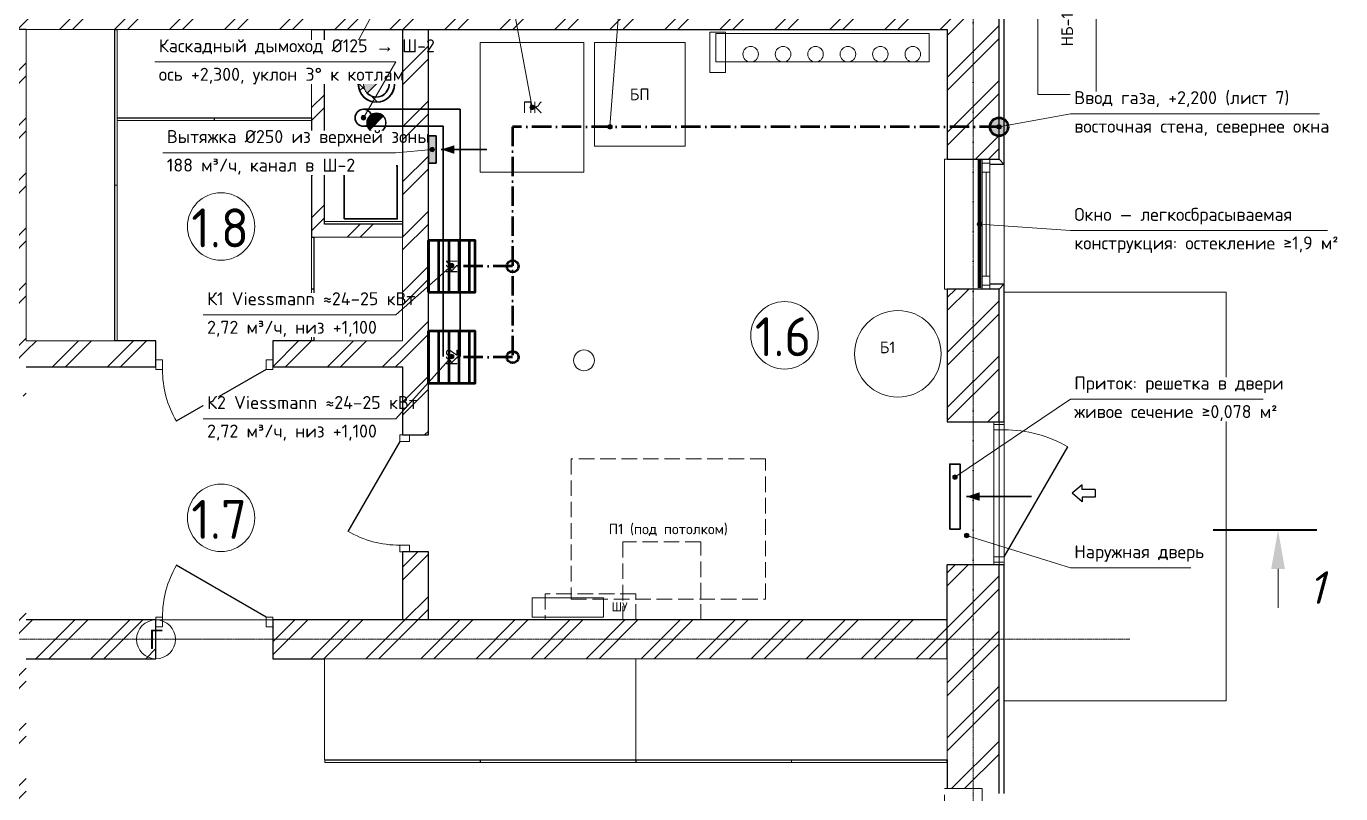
# Model space of a CAD drawing. Header units: millimetres. Extents: x 34984 to 85820, y -6019 to 18943.
# Drawn here: x 52700 to 62834, y 7710 to 13625 of the extents above; entities that cross this region are included whole.
import ezdxf
from ezdxf.enums import TextEntityAlignment as Align

# ---------------------------------------------------------------- set-up
doc = ezdxf.new("R2010")
doc.units = ezdxf.units.MM
for name, pattern in [('ОВ_ШП', [460, 300, -80, 0, -80]), ('ОВ_ШТРИХ', [330, 240, -90]), ('Осевая 12-2-2', [16, 12, -2, 0, -2]), ('Пунктир 2-1_5', [3.5, 2, -1.5])]:
    doc.linetypes.add(name, pattern=pattern)
for name, color, linetype, lineweight in [('A-AREA-IDEN', 8, 'Continuous', 13), ('A-COLS', 8, 'Continuous', 13), ('A-DETL-GENF', 9, 'Continuous', 13), ('A-DOOR', 8, 'Continuous', 13), ('A-FLOR', 9, 'Continuous', 13), ('A-GLAZ', 8, 'Continuous', 13), ('A-WALL', 8, 'Continuous', 13), ('A-WALL-PATT', 8, 'Continuous', 13), ('G-ANNO-SYMB', 8, 'Continuous', 13), ('I-FURN', 9, 'Continuous', 13), ('S-GRID', 8, 'Continuous', 13), ('АР_подложка', 8, 'Continuous', 13), ('ОВ_В', 32, 'Continuous', 35), ('ОВ_выноски', 7, 'Continuous', 18), ('ОВ_Г', 40, 'Continuous', 50), ('ОВ_дымоход', 8, 'Continuous', 35), ('ОВ_марки', 7, 'Continuous', 18), ('ОВ_Н', 3, 'Continuous', 35), ('ОВ_размеры', 7, 'Continuous', 13), ('ТЗ_ГСВ', 40, 'Continuous', 50), ('ТЗ_контекст', 8, 'Continuous', 18)]:
    doc.layers.add(name, color=color, linetype=linetype, lineweight=lineweight)
doc.styles.add('GOST', font='isocpeur.ttf', dxfattribs={"width": 0.9})
doc.styles.add('GOST Common', font='GOST_Common.ttf', dxfattribs={"height": 300})
doc.styles.add('ISOCPEUR_I', font='isocpeui.ttf', dxfattribs={"height": 250})
pattern_1 = [(45, (0, 0), (-212.132, 212.132), []), (45, (0, 100), (-212.132, 212.132), [])]

# ---------------------------------------------------------------- blocks, each defined once
blk = doc.blocks.new('INT 19 Дверь межкомнатная одностворчатая - 900 х 2370 _800_ Глухое Л-НАР-1569038-Этаж 1 - Планировка')
at = {"layer": 'A-DOOR', "lineweight": 25}
blk.add_line((400, 170), (-293, 570), dxfattribs=at)
at = {"layer": 'A-DOOR'}
for p, q in [((-400, 170), (-450, 170)), ((-450, 170), (-450, 95)), ((-400, 95), (-400, 170)), ((400, 95), (400, 170)), ((400, 170), (450, 170)), ((450, 170), (450, 95)), ((-450, 95), (-400, 95)), ((450, 95), (400, 95))]:
    blk.add_line(p, q, dxfattribs=at)
blk.add_arc((400, 170), 800, 150, 180, dxfattribs=at)
blk = doc.blocks.new('INT 19 Дверь межкомнатная одностворчатая - 900 х 2370 _800_ Глухое Л-НАР-1569067-Этаж 1 - Планировка')
at = {"layer": 'A-DOOR', "lineweight": 25}
blk.add_line((400, 120), (-293, 520), dxfattribs=at)
at = {"layer": 'A-DOOR'}
for p, q in [((-400, 120), (-450, 120)), ((-450, 120), (-450, 45)), ((-400, 45), (-400, 120)), ((400, 45), (400, 120)), ((400, 120), (450, 120)), ((450, 120), (450, 45)), ((-450, 45), (-400, 45)), ((450, 45), (400, 45))]:
    blk.add_line(p, q, dxfattribs=at)
blk.add_arc((400, 120), 800, 150, 180, dxfattribs=at)
blk = doc.blocks.new('INT 18 Шкаф - INT 18 Шкаф-1611660-Этаж 1 - Планировка')
at = {"layer": 'I-FURN'}
for p, q in [((-400, 350), (400, 350)), ((-400, 350), (-400, -330)), ((400, -330), (400, 350)), ((400, -330), (-400, -330)), ((-398.5, -332), (-0.8, -332)), ((-398.5, -332), (-398.5, -350)), ((-0.8, -350), (-398.5, -350)), ((-0.8, -350), (-0.8, -332)), ((0.8, -332), (398.5, -332)), ((0.8, -332), (0.8, -350)), ((398.5, -350), (0.8, -350)), ((398.5, -350), (398.5, -332))]:
    blk.add_line(p, q, dxfattribs=at)
blk = doc.blocks.new('INT 18 Шкаф - INT 18 Шкаф-1564175-Этаж 1 - Планировка')
at = {"layer": 'I-FURN'}
for p, q in [((-1200, 350), (1200, 350)), ((-1200, 350), (-1200, -430)), ((1200, -430), (1200, 350)), ((1200, -430), (-1200, -430)), ((-1198.5, -432), (-0.8, -432)), ((-1198.5, -432), (-1198.5, -450)), ((-0.8, -450), (-1198.5, -450)), ((-0.8, -450), (-0.8, -432)), ((0.8, -432), (1198.5, -432)), ((0.8, -432), (0.8, -450)), ((1198.5, -450), (0.8, -450)), ((1198.5, -450), (1198.5, -432))]:
    blk.add_line(p, q, dxfattribs=at)
blk = doc.blocks.new('INT 19 Дверь входная одностворчатая с остеклением - 1100 х 2480 ОС-Сверху 2-1581826-Этаж 1 - Планировка')
at = {"layer": 'A-DOOR', "lineweight": 25}
for p, q in [((-30, 940), (-30, 842)), ((-30, 940), (0, 940)), ((0, 940), (30, 940)), ((30, 940), (30, 842)), ((-65, 842), (0, 764)), ((-30, 842), (-65, 842)), ((65, 842), (0, 764)), ((30, 842), (65, 842)), ((490, 240), (-359, 730))]:
    blk.add_line(p, q, dxfattribs=at)
at = {"layer": 'A-DOOR'}
for p, q in [((-550, 240), (-530, 240)), ((-550, 240), (-550, 160)), ((-530, 160), (-530, 240)), ((-530, 240), (-490, 240)), ((-530, 160), (-530, 240)), ((-490, 240), (490, 240)), ((-490, 240), (-490, 160)), ((530, 240), (490, 240)), ((490, 240), (490, 160)), ((530, 240), (550, 240)), ((530, 160), (530, 240)), ((530, 160), (530, 240)), ((550, 240), (550, 160)), ((-550, 160), (-530, 160)), ((-490, 160), (-530, 160)), ((-490, 160), (490, 160)), ((490, 160), (530, 160)), ((530, 160), (550, 160))]:
    blk.add_line(p, q, dxfattribs=at)
blk.add_arc((490, 240), 980, 150, 180, dxfattribs=at)
blk = doc.blocks.new('INT 20 Окно Прямоугольник 1ст - INT 20 Окно Прямоугольник 1ст 1000-3000h-1568821-Этаж 1 - Планировка')
at = {"layer": 'A-GLAZ'}
for p, q in [((460, 240), (-460, 240)), ((-500, 130), (-400, 130)), ((-470, 130), (-500, 130)), ((-470, 70), (-470, 130)), ((-400, 130), (-470, 130)), ((-470, 130), (-470, 70)), ((400, 130), (500, 130)), ((470, 130), (400, 130)), ((500, 130), (470, 130)), ((470, 130), (470, 70)), ((470, 70), (470, 130)), ((-500, 70), (-470, 70)), ((-400, 70), (-500, 70)), ((-470, 70), (-400, 70)), ((500, 70), (400, 70)), ((400, 70), (470, 70)), ((470, 70), (500, 70)), ((-500, -200), (-500, -220)), ((500, -220), (500, -200)), ((-500, -220), (500, -220))]:
    blk.add_line(p, q, dxfattribs=at)
blk = doc.blocks.new('INT 20 Откосы окон снаружи Прямоугольник - INT 20 Откосы окон снаружи Прямоугольник-1566574-Этаж 1 - Планировка')
at = {"layer": 'A-WALL', "lineweight": 25}
for p, q in [((-477, 30), (-477, -80)), ((443, -80), (443, 30))]:
    blk.add_line(p, q, dxfattribs=at)
blk = doc.blocks.new('INT 20 Створка - 05_ Правое поворотно-откидное-1566575-Этаж 1 - Планировка')
at = {"layer": 'A-GLAZ'}
for p, q in [((400, 30), (-400, 30)), ((-400, 30), (-400, -30)), ((400, 30), (-400, 30)), ((-400, 30), (-400, -30)), ((400, -30), (400, 30)), ((400, -30), (400, 30)), ((-400, 0), (400, 0)), ((-400, -30), (400, -30)), ((-400, -30), (400, -30))]:
    blk.add_line(p, q, dxfattribs=at)
blk = doc.blocks.new('INT 18 Шкаф - INT 18 Шкаф-1565127-Этаж 1 - Планировка')
at = {"layer": 'I-FURN'}
for p, q in [((-750, 350), (750, 350)), ((-750, 350), (-750, -330)), ((750, -330), (750, 350)), ((750, -330), (-750, -330)), ((-748.5, -332), (-0.8, -332)), ((-748.5, -332), (-748.5, -350)), ((-0.8, -350), (-748.5, -350)), ((-0.8, -350), (-0.8, -332)), ((0.8, -332), (748.5, -332)), ((0.8, -332), (0.8, -350)), ((748.5, -350), (0.8, -350)), ((748.5, -350), (748.5, -332))]:
    blk.add_line(p, q, dxfattribs=at)
blk = doc.blocks.new('INT 20 Подоконник - Подоконник внутри-1566579-Этаж 1 - Планировка')
at = {"layer": 'A-GLAZ'}
for p, q in [((-950, 0), (-950, -290)), ((850, 0), (-950, 0)), ((850, -290), (850, 0)), ((-900, -290), (800, -290))]:
    blk.add_line(p, q, dxfattribs=at)
blk = doc.blocks.new('INT 19 Дверь межкомнатная одностворчатая - 900 х 2370 _800_ Глухое П-НАР-1569071-Этаж 1 - Планировка')
at = {"layer": 'A-DOOR', "lineweight": 25}
blk.add_line((-400, 120), (293, 520), dxfattribs=at)
at = {"layer": 'A-DOOR'}
for p, q in [((-400, 120), (-450, 120)), ((-450, 120), (-450, 45)), ((-400, 45), (-400, 120)), ((400, 45), (400, 120)), ((400, 120), (450, 120)), ((450, 120), (450, 45)), ((-450, 45), (-400, 45)), ((450, 45), (400, 45))]:
    blk.add_line(p, q, dxfattribs=at)
blk.add_arc((-400, 120), 800, 360, 30, dxfattribs=at)
blk = doc.blocks.new('INT 18 Шкаф - INT 18 Шкаф-1565469-Этаж 1 - Планировка')
at = {"layer": 'I-FURN'}
for p, q in [((-1200, 330), (-1200, -350)), ((-1200, 330), (1200, 330)), ((-1198.5, 350), (-1198.5, 332)), ((-0.8, 332), (-1198.5, 332)), ((-520, 350), (-0.8, 350)), ((-0.8, 332), (-0.8, 350)), ((0.8, 350), (1198.5, 350)), ((0.8, 350), (0.8, 332)), ((1198.5, 332), (0.8, 332)), ((1198.5, 332), (1198.5, 350)), ((1200, -350), (1200, 330)), ((1200, -350), (-1200, -350))]:
    blk.add_line(p, q, dxfattribs=at)
blk = doc.blocks.new('Разрез - Номер сзади-3578-Этаж 1 - Планировка')
at = {"layer": 'G-ANNO-SYMB'}
blk.add_hatch(color=256, dxfattribs=at).paths.add_polyline_path([(2.47, -3), (3, 0), (3.53, -3)])
at = {"layer": 'G-ANNO-SYMB', "lineweight": 40}
blk.add_line((0, 0), (8, 0), dxfattribs=at)
at = {"layer": 'G-ANNO-SYMB'}
blk.add_line((3, -3), (3, -6), dxfattribs=at)
blk = doc.blocks.new('INT Марка помещения - Номер помещения _ Площадь _ Имя-1615504-Этаж 1 - Планировка')
at = {"layer": 'A-AREA-IDEN'}
for start, end in [(360, 180), (180, 360)]:
    blk.add_arc((0, 0), 2.6, start, end, dxfattribs=at)
blk = doc.blocks.new('АР_plan1')
at = {"layer": 'A-COLS'}
h = blk.add_hatch(dxfattribs=at)
h.set_pattern_fill('FP_3', color=256, style=0, pattern_type=2)
h.set_pattern_definition([(45, (0, 0), (-141.4214, 141.4214), []), (135, (0, 0), (-141.4214, -141.4214), [])])
h.paths.add_polyline_path([(17568, 17715), (17607, 17720), (17643, 17737), (17672, 17762), (17694, 17795), (17705, 17833), (17705, 17872), (17693, 17911), (17672, 17943), (17643, 17969), (17607, 17985), (17568, 17991), (17529, 17985), (17494, 17969), (17464, 17943), (17443, 17910), (17432, 17872), (17432, 17833), (17443, 17795), (17464, 17762), (17494, 17737), (17529, 17720)])
h.paths.add_polyline_path([(17568, 17753), (17534, 17759), (17504, 17776), (17482, 17803), (17472, 17827), (17468, 17853), (17472, 17879), (17482, 17903), (17497, 17923), (17518, 17939), (17542, 17949), (17568, 17953), (17594, 17949), (17618, 17939), (17638, 17923), (17655, 17903), (17667, 17870), (17667, 17835), (17655, 17803), (17632, 17776), (17602, 17759)])
at = {"layer": 'A-DETL-GENF'}
for points in [[(17497, 17782), (17639, 17923), (17618, 17939), (17594, 17949), (17568, 17953), (17542, 17949), (17518, 17939), (17497, 17923), (17482, 17903), (17472, 17879), (17468, 17853), (17472, 17827), (17482, 17803)], [(17517, 17501), (17620, 17604), (17605, 17616), (17587, 17623), (17568, 17626), (17549, 17623), (17532, 17616), (17517, 17604), (17505, 17589), (17498, 17572), (17495, 17553), (17498, 17534), (17505, 17516)], [(17517, 17301), (17620, 17404), (17605, 17416), (17587, 17423), (17568, 17426), (17549, 17423), (17532, 17416), (17517, 17404), (17504, 17386), (17498, 17372), (17495, 17353), (17498, 17334), (17505, 17316)]]:
    blk.add_hatch(color=256, dxfattribs=at).paths.add_polyline_path(points)
at = {"layer": 'A-WALL-PATT', "lineweight": 9}
h = blk.add_hatch(dxfattribs=at)
h.set_pattern_fill('FP_1', color=256, style=0, pattern_type=2)
h.set_pattern_definition(pattern_1)
h.paths.add_polyline_path([(21968, 18273), (21968, 18673), (14568, 18673), (14568, 18273), (20706, 18273)])
h = blk.add_hatch(dxfattribs=at)
h.set_pattern_fill('FP_1', color=256, style=0, pattern_type=2)
h.set_pattern_definition(pattern_1)
h.paths.add_polyline_path([(21968, 5973), (22368, 5973), (22368, 7013), (22298, 7013), (22298, 8733), (22368, 8733), (22368, 10663), (22298, 10663), (22298, 12383), (22368, 12383), (22368, 14148), (21968, 14148), (21968, 12423), (22238, 12423), (22238, 10623), (21968, 10623), (21968, 8773), (22238, 8773), (22238, 6973), (21968, 6973), (21968, 6100)])
h.paths.add_polyline_path([(22368, 15248), (22368, 16273), (21968, 16273), (21968, 15248)])
h.paths.add_polyline_path([(21968, 17273), (22368, 17273), (22368, 18673), (21968, 18673), (21968, 18173)])
h = blk.add_hatch(dxfattribs=at)
h.set_pattern_fill('FP_1', color=256, style=0, pattern_type=2)
h.set_pattern_definition(pattern_1)
h.paths.add_polyline_path([(14868, 5973), (14868, 7373), (14568, 7373), (14568, 5973)])
h.paths.add_polyline_path([(14868, 8273), (14868, 13948), (14568, 13948), (14568, 8273)])
h.paths.add_polyline_path([(14568, 15448), (14868, 15448), (14868, 18273), (14568, 18273), (14568, 15873)])
h = blk.add_hatch(dxfattribs=at)
h.set_pattern_fill('FP_1', color=256, style=0, pattern_type=2)
h.set_pattern_definition(pattern_1)
h.paths.add_polyline_path([(17168, 16673), (17168, 18273), (17068, 18273), (17068, 16673), (17088, 16673)])
h = blk.add_hatch(dxfattribs=at)
h.set_pattern_fill('FP_1', color=256, style=0, pattern_type=2)
h.set_pattern_definition(pattern_1)
h.paths.add_polyline_path([(17968, 13723), (17968, 14248), (17768, 14248), (17768, 13723), (17818, 13723)])
h.paths.add_polyline_path([(17768, 15148), (17968, 15148), (17968, 18273), (17768, 18273), (17768, 15673)])
h = blk.add_hatch(dxfattribs=at)
h.set_pattern_fill('FP_1', color=256, style=0, pattern_type=2)
h.set_pattern_definition(pattern_1)
h.paths.add_polyline_path([(17168, 16773), (17168, 16673), (17768, 16673), (17768, 16773)])
h = blk.add_hatch(dxfattribs=at)
h.set_pattern_fill('FP_1', color=256, style=0, pattern_type=2)
h.set_pattern_definition(pattern_1)
h.paths.add_polyline_path([(17768, 15673), (17768, 15873), (16768, 15873), (16768, 15673), (17088, 15673)])
h.paths.add_polyline_path([(15868, 15673), (15868, 15873), (14868, 15873), (14868, 15673), (15548, 15673)])
h = blk.add_hatch(dxfattribs=at)
h.set_pattern_fill('FP_1', color=256, style=0, pattern_type=2)
h.set_pattern_definition(pattern_1)
h.paths.add_polyline_path([(21968, 13423), (21968, 13723), (16768, 13723), (16768, 13423), (20706, 13423)])
h.paths.add_polyline_path([(15868, 13423), (15868, 13723), (14868, 13723), (14868, 13423), (14930, 13423)])
at = {"layer": 'A-COLS', "lineweight": 25}
for centre, radius, start, end in [((17568, 17853), 140, 90, 270), ((17568, 17853), 138, 90, 270), ((17568, 17853), 138, 90, 270), ((17568, 17853), 100, 107.977, 113.3546), ((17568, 17853), 100, 107.977, 113.3546), ((17568, 17853), 140, 270, 90), ((17568, 17853), 138, 270, 90), ((17568, 17853), 138, 270, 90), ((17568, 17853), 100, 66.6454, 72.023), ((17568, 17853), 100, 66.6454, 72.023), ((17568, 17853), 100, 167.977, 173.3546), ((17568, 17853), 100, 167.977, 173.3546), ((17568, 17853), 100, 186.6454, 192.023), ((17568, 17853), 100, 186.6454, 192.023), ((17568, 17853), 100, 126.6454, 132.023), ((17568, 17853), 100, 126.6454, 132.023), ((17568, 17853), 100, 270, 44.9617), ((17568, 17853), 100, 270, 44.9617), ((17568, 17853), 98, 270, 44.232), ((17568, 17853), 100, 47.977, 53.3546), ((17568, 17853), 100, 47.977, 53.3546), ((17568, 17853), 100, 224.9617, 270), ((17568, 17853), 100, 224.9617, 270), ((17568, 17853), 98, 224.9617, 270), ((17568, 17553), 75, 90, 270), ((17568, 17553), 73, 154.9712, 160.0288), ((17568, 17553), 73, 109.9712, 115.0288), ((17568, 17553), 75, 270, 90), ((17568, 17553), 73, 270, 45), ((17568, 17553), 73, 64.9712, 70.0288), ((17568, 17553), 73, 199.9712, 205.0288), ((17568, 17553), 73, 225, 270), ((17568, 17353), 75, 90, 270), ((17568, 17353), 73, 154.9712, 160.0288), ((17568, 17353), 73, 109.9712, 115.0288), ((17568, 17353), 75, 270, 90), ((17568, 17353), 73, 270, 45), ((17568, 17353), 73, 64.9712, 70.0288), ((17568, 17353), 73, 199.9712, 205.0288), ((17568, 17353), 73, 225, 270)]:
    blk.add_arc(centre, radius, start, end, dxfattribs=at)
at = {"layer": 'A-DETL-GENF'}
for p, q in [((17497, 17782), (17639, 17923)), ((17517, 17501), (17620, 17604)), ((17517, 17301), (17620, 17404))]:
    blk.add_line(p, q, dxfattribs=at)
for centre, radius in [((17568, 17853), 100), ((17568, 17553), 73), ((17568, 17353), 73)]:
    blk.add_arc(centre, radius, 45, 225, dxfattribs=at)
at = {"layer": 'A-FLOR'}
for p, q in [((24118, 16248), (22408, 16248)), ((24118, 13098), (24118, 16248)), ((15868, 13723), (16768, 13723)), ((22408, 13098), (24118, 13098))]:
    blk.add_line(p, q, dxfattribs=at)
at = {"layer": 'A-WALL', "lineweight": 25}
for p, q in [((22368, 17273), (22368, 20373)), ((22408, 17233), (22408, 20413)), ((14868, 18273), (14568, 18273)), ((15548, 18273), (15568, 18273)), ((17068, 18273), (21968, 18273)), ((17168, 16773), (17168, 18273)), ((17768, 18273), (17768, 16673)), ((17968, 15148), (17968, 18273)), ((21968, 18273), (21968, 17273)), ((17068, 17593), (17068, 16673)), ((21968, 17273), (22368, 17273)), ((22368, 17273), (22408, 17233)), ((17768, 16773), (17168, 16773)), ((17068, 16673), (17088, 16673)), ((21968, 16273), (21968, 15248)), ((22368, 16273), (21968, 16273)), ((22408, 16313), (22368, 16273)), ((22368, 15248), (22368, 16273)), ((22408, 15248), (22408, 16313)), ((15868, 15873), (15548, 15873)), ((15868, 15673), (15868, 15873)), ((17088, 15873), (16768, 15873)), ((16768, 15873), (16768, 15673)), ((14868, 15673), (15868, 15673)), ((16768, 15673), (17768, 15673)), ((17768, 15673), (17768, 15148)), ((21968, 15248), (22408, 15248)), ((17768, 15148), (17968, 15148)), ((17968, 14248), (17768, 14248)), ((17768, 14248), (17768, 13723)), ((17968, 13723), (17968, 14248)), ((22408, 14148), (21968, 14148)), ((21968, 13423), (21968, 14148)), ((22368, 12383), (22368, 14148)), ((22408, 12383), (22408, 14148)), ((15868, 13723), (14868, 13723)), ((15868, 13423), (15868, 13723)), ((21968, 13723), (16768, 13723)), ((16768, 13723), (16768, 13423)), ((14868, 13423), (15868, 13423)), ((16768, 13423), (17168, 13423)), ((21968, 12643), (21968, 12423))]:
    blk.add_line(p, q, dxfattribs=at)
at = {"layer": 'A-WALL'}
for p, q in [((22328, 15248), (22328, 14148)), ((22368, 15248), (22368, 14148)), ((22408, 15248), (22408, 14148))]:
    blk.add_line(p, q, dxfattribs=at)
at = {"layer": 'G-ANNO-SYMB', "linetype": 'Пунктир 2-1_5'}
blk.add_line((24518, 14415), (24819, 14415), dxfattribs=at)
at = {"layer": 'S-GRID', "color": 251, "linetype": 'Осевая 12-2-2', "true_color": 0x646464}
for p, q in [((22168, 22575), (22168, -1346)), ((23376, 13573), (-1176, 13573))]:
    blk.add_line(p, q, dxfattribs=at)
at = {"layer": 'A-AREA-IDEN', "xscale": 99.99999999999993, "yscale": 99.99999999999993, "zscale": 99.99999999999993}
for p in [(16370, 16755), (20714, 15916), (16370, 14509)]:
    blk.add_blockref('INT Марка помещения - Номер помещения _ Площадь _ Имя-1615504-Этаж 1 - Планировка', p, dxfattribs=at)
at = {"layer": 'A-DOOR', "lineweight": 25}
for name, p, rotation in [('INT 19 Дверь межкомнатная одностворчатая - 900 х 2370 _800_ Глухое П-НАР-1569071-Этаж 1 - Планировка', (16318, 15773), 180), ('INT 19 Дверь входная одностворчатая с остеклением - 1100 х 2480 ОС-Сверху 2-1581826-Этаж 1 - Планировка', (22168, 14698), 269.9999999999999), ('INT 19 Дверь межкомнатная одностворчатая - 900 х 2370 _800_ Глухое Л-НАР-1569067-Этаж 1 - Планировка', (17868, 14698), 89.9999999999999)]:
    blk.add_blockref(name, p, dxfattribs=dict(at, rotation=rotation))
blk.add_blockref('INT 19 Дверь межкомнатная одностворчатая - 900 х 2370 _800_ Глухое Л-НАР-1569038-Этаж 1 - Планировка', (16318, 13573), dxfattribs=at)
at = {"layer": 'A-GLAZ', "rotation": 269.9999999999999}
for name, p in [('INT 20 Окно Прямоугольник 1ст - INT 20 Окно Прямоугольник 1ст 1000-3000h-1568821-Этаж 1 - Планировка', (22168, 16773)), ('INT 20 Створка - 05_ Правое поворотно-откидное-1566575-Этаж 1 - Планировка', (22268, 16773)), ('INT 20 Подоконник - Подоконник внутри-1566579-Этаж 1 - Планировка', (22238, 11473))]:
    blk.add_blockref(name, p, dxfattribs=at)
at = {"layer": 'A-WALL', "lineweight": 25, "rotation": 269.9999999999999}
blk.add_blockref('INT 20 Откосы окон снаружи Прямоугольник - INT 20 Откосы окон снаружи Прямоугольник-1566574-Этаж 1 - Планировка', (22378, 16756), dxfattribs=at)
at = {"layer": 'G-ANNO-SYMB', "extrusion": (0, 0, -1), "xscale": 99.99999999999993, "yscale": 99.99999999999993, "zscale": 99.99999999999993}
blk.add_blockref('Разрез - Номер сзади-3578-Этаж 1 - Планировка', (-24819, 14415), dxfattribs=at)
at = {"layer": 'I-FURN'}
for name, p, rotation in [('INT 18 Шкаф - INT 18 Шкаф-1565469-Этаж 1 - Планировка', (15218, 17073), 270.0000000000002), ('INT 18 Шкаф - INT 18 Шкаф-1611660-Этаж 1 - Планировка', (17418, 16273), 269.9999999999993)]:
    blk.add_blockref(name, p, dxfattribs=dict(at, rotation=rotation))
for name, p in [('INT 18 Шкаф - INT 18 Шкаф-1565127-Этаж 1 - Планировка', (16318, 17923)), ('INT 18 Шкаф - INT 18 Шкаф-1564175-Этаж 1 - Планировка', (18368, 13073)), ('INT 18 Шкаф - INT 18 Шкаф-1564175-Этаж 1 - Планировка', (20768, 13073))]:
    blk.add_blockref(name, p, dxfattribs=at)
at = {"layer": 'A-AREA-IDEN', "char_height": 300, "width": 561.18, "attachment_point": 1, "style": 'GOST Common'}
for s, insert in [('1.8', (16141, 16894)), ('1.6', (20485, 16055)), ('1.7', (16141, 14647))]:
    blk.add_mtext(s, dxfattribs=dict(at, insert=insert))
at = {"layer": 'G-ANNO-SYMB', "insert": (24752, 14097), "char_height": 250, "width": 160.34, "attachment_point": 1, "style": 'ISOCPEUR_I', "bg_fill": 3, "box_fill_scale": 0, "bg_fill_color": 256, "bg_fill_true_color": 3254780160, "bg_fill_transparency": 256}
blk.add_mtext('\\fISOCPEUR|b0|i1|c204|p34|;1', dxfattribs=at)

msp = doc.modelspace()

# ---------------------------------------------------------------- block references
at = {"layer": 'АР_подложка'}
msp.add_blockref('АР_plan1', (37832, -4673), dxfattribs=at)

# ---------------------------------------------------------------- next in the draw order: hatches: boundary and pattern name
at = {"layer": 'ОВ_В'}
for points in [[(55800, 12570), (55860, 12570), (55860, 12780), (55800, 12780)], [(55900, 12675), (56000, 12642), (56000, 12708)]]:
    msp.add_hatch(color=32, dxfattribs=at).paths.add_polyline_path(points)
at = {"layer": 'ОВ_выноски'}
h = msp.add_hatch(color=7, dxfattribs=at)
edge = h.paths.add_edge_path()
edge.add_arc((55250, 13500), 17.5, 0, 360)
h = msp.add_hatch(color=7, dxfattribs=at)
edge = h.paths.add_edge_path()
edge.add_arc((56600, 13000), 17.5, 0, 360)
h = msp.add_hatch(color=7, dxfattribs=at)
edge = h.paths.add_edge_path()
edge.add_arc((55300, 12920), 17.5, 0, 360)
h = msp.add_hatch(color=7, dxfattribs=at)
edge = h.paths.add_edge_path()
edge.add_arc((57200, 12850), 17.5, 0, 360)
h = msp.add_hatch(color=7, dxfattribs=at)
edge = h.paths.add_edge_path()
edge.add_arc((60200, 12850), 17.5, 0, 360)
h = msp.add_hatch(color=7, dxfattribs=at)
edge = h.paths.add_edge_path()
edge.add_arc((55830, 12675), 17.5, 0, 360)
h = msp.add_hatch(color=7, dxfattribs=at)
edge = h.paths.add_edge_path()
edge.add_arc((60050, 12100), 17.5, 0, 360)
h = msp.add_hatch(color=7, dxfattribs=at)
edge = h.paths.add_edge_path()
edge.add_arc((55980, 11780), 17.5, 0, 360)
h = msp.add_hatch(color=7, dxfattribs=at)
edge = h.paths.add_edge_path()
edge.add_arc((55980, 11080), 17.5, 0, 360)
h = msp.add_hatch(color=7, dxfattribs=at)
edge = h.paths.add_edge_path()
edge.add_arc((59860, 10150), 17.5, 0, 360)
h = msp.add_hatch(color=7, dxfattribs=at)
edge = h.paths.add_edge_path()
edge.add_arc((59950, 9700), 17.5, 0, 360)
at = {"layer": 'ОВ_Н'}
msp.add_hatch(color=3, dxfattribs=at).paths.add_polyline_path([(59950, 10000), (60050, 9967), (60050, 10033)])
at = {"layer": 'ТЗ_ГСВ'}
h = msp.add_hatch(color=40, dxfattribs=at)
edge = h.paths.add_edge_path()
edge.add_arc((60200, 12850), 70, 0, 360)
h = msp.add_hatch(dxfattribs=at)
h.set_pattern_fill('ANSI31', scale=25, angle=45)
h.paths.add_polyline_path([(55800, 11575), (56160, 11575), (56160, 11975), (55800, 11975)])
h = msp.add_hatch(dxfattribs=at)
h.set_pattern_fill('ANSI31', scale=25, angle=45)
h.paths.add_polyline_path([(55800, 10875), (56160, 10875), (56160, 11275), (55800, 11275)])

# ---------------------------------------------------------------- next in the draw order: linework, layer by layer
at = {"layer": 'ОВ_В'}
msp.add_lwpolyline([(55800, 12570), (55860, 12570), (55860, 12780), (55800, 12780)], close=True, dxfattribs=at)
msp.add_lwpolyline([(56250, 12675), (55900, 12675)], dxfattribs=at)
at = {"layer": 'ОВ_выноски'}
for points in [[(56600, 13000), (56200, 15150)], [(57200, 12850), (57300, 14150)], [(55250, 13500), (55550, 14050)]]:
    msp.add_lwpolyline(points, dxfattribs=at)
for centre in [(55250, 13500), (56600, 13000), (55300, 12920), (57200, 12850), (60200, 12850), (55830, 12675), (60050, 12100), (55980, 11780), (55980, 11080), (59860, 10150), (59950, 9700)]:
    msp.add_circle(centre, 17.5, dxfattribs=at)
at = {"layer": 'ОВ_Г', "linetype": 'ОВ_ШП', "lineweight": 50, "ltscale": 0.5}
for points in [[(60200, 12850), (56450, 12850), (56450, 11075), (55980, 11075)], [(56450, 11775), (55980, 11775)]]:
    msp.add_lwpolyline(points, dxfattribs=at)
at = {"layer": 'ОВ_Г'}
for centre in [(56450, 11775), (56450, 11075)]:
    msp.add_circle(centre, 45, dxfattribs=at)
at = {"layer": 'ОВ_дымоход', "lineweight": 35}
for points in [[(56045, 11080), (56045, 12985), (55300, 12985)], [(55915, 11080), (55915, 12855), (55300, 12855)]]:
    msp.add_lwpolyline(points, dxfattribs=at)
at = {"layer": 'ОВ_дымоход'}
msp.add_lwpolyline([(55150, 12140), (55560, 12140), (55560, 12550), (55150, 12550)], close=True, dxfattribs=at)
for centre, radius in [((55400, 13180), 140), ((55300, 12920), 65), ((55300, 12675), 125)]:
    msp.add_circle(centre, radius, dxfattribs=at)
at = {"layer": 'ОВ_Н'}
msp.add_lwpolyline([(59820, 9750), (59900, 9750), (59900, 10250), (59820, 10250)], close=True, dxfattribs=at)
msp.add_lwpolyline([(60450, 10000), (59950, 10000)], dxfattribs=at)
at = {"layer": 'ОВ_размеры', "linetype": 'ОВ_ШП', "ltscale": 0.5}
for points in [[(60000, 8400), (60000, 15100)], [(53850, 8900), (54900, 8900)]]:
    msp.add_lwpolyline(points, dxfattribs=at)
at = {"layer": 'ОВ_размеры'}
msp.add_circle((53700, 8900), 150, dxfattribs=at)
at = {"layer": 'ТЗ_ГСВ', "lineweight": 70}
msp.add_lwpolyline([(60050, 11610), (60050, 12600)], dxfattribs=at)
at = {"layer": 'ТЗ_ГСВ', "lineweight": 50}
for points in [[(55800, 11575), (56160, 11575), (56160, 11975), (55800, 11975)], [(55800, 10875), (56160, 10875), (56160, 11275), (55800, 11275)]]:
    msp.add_lwpolyline(points, close=True, dxfattribs=at)
at = {"layer": 'ТЗ_ГСВ'}
msp.add_circle((60200, 12850), 70, dxfattribs=at)
at = {"layer": 'ТЗ_контекст'}
for points in [[(60500, 13100), (60950, 13100), (60950, 14100), (60500, 14100)], [(55000, 12120), (55600, 12120), (55600, 13600), (55000, 13600)], [(57970, 13270), (58090, 13270), (58090, 13580), (57970, 13580)], [(56200, 12500), (57000, 12500), (57000, 13500), (56200, 13500)], [(57080, 12700), (57780, 12700), (57780, 13500), (57080, 13500)], [(58016, 13350), (59660, 13350), (59660, 13570), (58016, 13570)], [(55800, 11575), (56160, 11575), (56160, 11975), (55800, 11975)], [(55800, 10875), (56160, 10875), (56160, 11275), (55800, 11275)], [(56600, 9070), (57150, 9070), (57150, 9220), (56600, 9220)]]:
    msp.add_lwpolyline(points, close=True, dxfattribs=at)
at = {"layer": 'ТЗ_контекст', "linetype": 'ОВ_ШТРИХ', "ltscale": 0.5}
for points in [[(56900, 9210), (58400, 9210), (58400, 10290), (56900, 10290)], [(57300, 9050), (57900, 9050), (57900, 9650), (57300, 9650)], [(56700, 9050), (57400, 9050), (57400, 9250), (56700, 9250)]]:
    msp.add_lwpolyline(points, close=True, dxfattribs=at)
at = {"layer": 'ТЗ_контекст'}
for centre, radius in [((58285, 13410), 60), ((58535, 13410), 60), ((58785, 13410), 60), ((59035, 13410), 60), ((59285, 13410), 60), ((59535, 13410), 60), ((59420, 11100), 334), ((57000, 11050), 80)]:
    msp.add_circle(centre, radius, dxfattribs=at)

# ---------------------------------------------------------------- next in the draw order: texts
at = {"layer": 'ОВ_размеры', "style": 'GOST'}
msp.add_text('Г', height=150, dxfattribs=at).set_placement((53700, 8900), align=Align.MIDDLE_CENTER)
at = {"layer": 'ТЗ_контекст', "style": 'GOST'}
for s, p in [('НБ-1', (60725, 13600)), ('К1', (55980, 11775)), ('К2', (55980, 11075))]:
    msp.add_text(s, height=90, rotation=90, dxfattribs=at).set_placement(p, align=Align.MIDDLE_CENTER)
for s, height, p in [('БП', 90, (57430, 13100)), ('ПК', 90, (56600, 13000)), ('Б1', 90, (59340, 11150)), ('П1 (под потолком)', 81, (57650, 9750)), ('ШУ', 70, (57275, 9150))]:
    msp.add_text(s, height=height, dxfattribs=at).set_placement(p, align=Align.MIDDLE_CENTER)

# ---------------------------------------------------------------- next in the draw order: wipeouts: each hides what was drawn before it
for points in [[(60750, 11880), (62732, 11880), (62732, 12220), (60750, 12220)], [(60750, 10580), (62236, 10580), (62236, 10920), (60750, 10920)], [(54064, 10430), (55550, 10430), (55550, 10770), (54064, 10770)], [(60750, 9435), (61678, 9435), (61678, 9620), (60750, 9620)]]:
    msp.add_wipeout(points)

# ---------------------------------------------------------------- next in the draw order: linework, layer by layer
at = {"layer": 'ОВ_выноски'}
for points in [[(60050, 12100), (60750, 12050)], [(60750, 12050), (62732, 12050)], [(55980, 11080), (55550, 10600)], [(59860, 10150), (60750, 10750)], [(60750, 10750), (62236, 10750)], [(54064, 10600), (55550, 10600)], [(59950, 9700), (60750, 9450)], [(60750, 9450), (61678, 9450)]]:
    msp.add_lwpolyline(points, dxfattribs=at)

# ---------------------------------------------------------------- next in the draw order: texts
at = {"layer": 'ОВ_марки', "style": 'GOST'}
for s, p in [('Окно — легкосбрасываемая', (60780, 12095)), ('Приток: решетка в двери', (60780, 10795)), ('К2 Viessmann ≈24–25 кВт', (54094, 10645)), ('Наружная дверь', (60780, 9495))]:
    msp.add_text(s, height=100, dxfattribs=at).set_placement(p, align=Align.BOTTOM_LEFT)
for s, p in [('конструкция: остекление ≥1,9 м²', (60780, 12005)), ('живое сечение ≥0,078 м²', (60780, 10705)), ('2,72 м³/ч, низ +1,100', (54094, 10555))]:
    msp.add_text(s, height=100, dxfattribs=at).set_placement(p, align=Align.TOP_LEFT)

# ---------------------------------------------------------------- next in the draw order: wipeouts: each hides what was drawn before it
for points in [[(53692, 13180), (55550, 13180), (55550, 13520), (53692, 13520)], [(60750, 12780), (62670, 12780), (62670, 13120), (60750, 13120)], [(53754, 12480), (55550, 12480), (55550, 12820), (53754, 12820)], [(54064, 11230), (55550, 11230), (55550, 11570), (54064, 11570)]]:
    msp.add_wipeout(points)

# ---------------------------------------------------------------- next in the draw order: linework, layer by layer
at = {"layer": 'ОВ_выноски'}
for points in [[(53692, 13350), (55550, 13350)], [(55300, 12920), (55550, 13350)], [(60200, 12850), (60750, 12950)], [(60750, 12950), (62670, 12950)], [(55830, 12675), (55550, 12650)], [(53754, 12650), (55550, 12650)], [(55980, 11780), (55550, 11400)], [(54064, 11400), (55550, 11400)]]:
    msp.add_lwpolyline(points, dxfattribs=at)

# ---------------------------------------------------------------- next in the draw order: texts
at = {"layer": 'ОВ_марки', "style": 'GOST'}
for s, p in [('Каскадный дымоход Ø125 → Ш-2', (53722, 13395)), ('Ввод газа, +2,200 (лист 7)', (60780, 12995)), ('Вытяжка Ø250 из верхней зоны', (53784, 12695)), ('К1 Viessmann ≈24–25 кВт', (54094, 11445))]:
    msp.add_text(s, height=100, dxfattribs=at).set_placement(p, align=Align.BOTTOM_LEFT)
for s, p in [('ось +2,300, уклон 3° к котлам', (53722, 13305)), ('восточная стена, севернее окна', (60780, 12905)), ('188 м³/ч, канал в Ш-2', (53784, 12605)), ('2,72 м³/ч, низ +1,100', (54094, 11355))]:
    msp.add_text(s, height=100, dxfattribs=at).set_placement(p, align=Align.TOP_LEFT)

doc.saveas('drawing.dxf')
